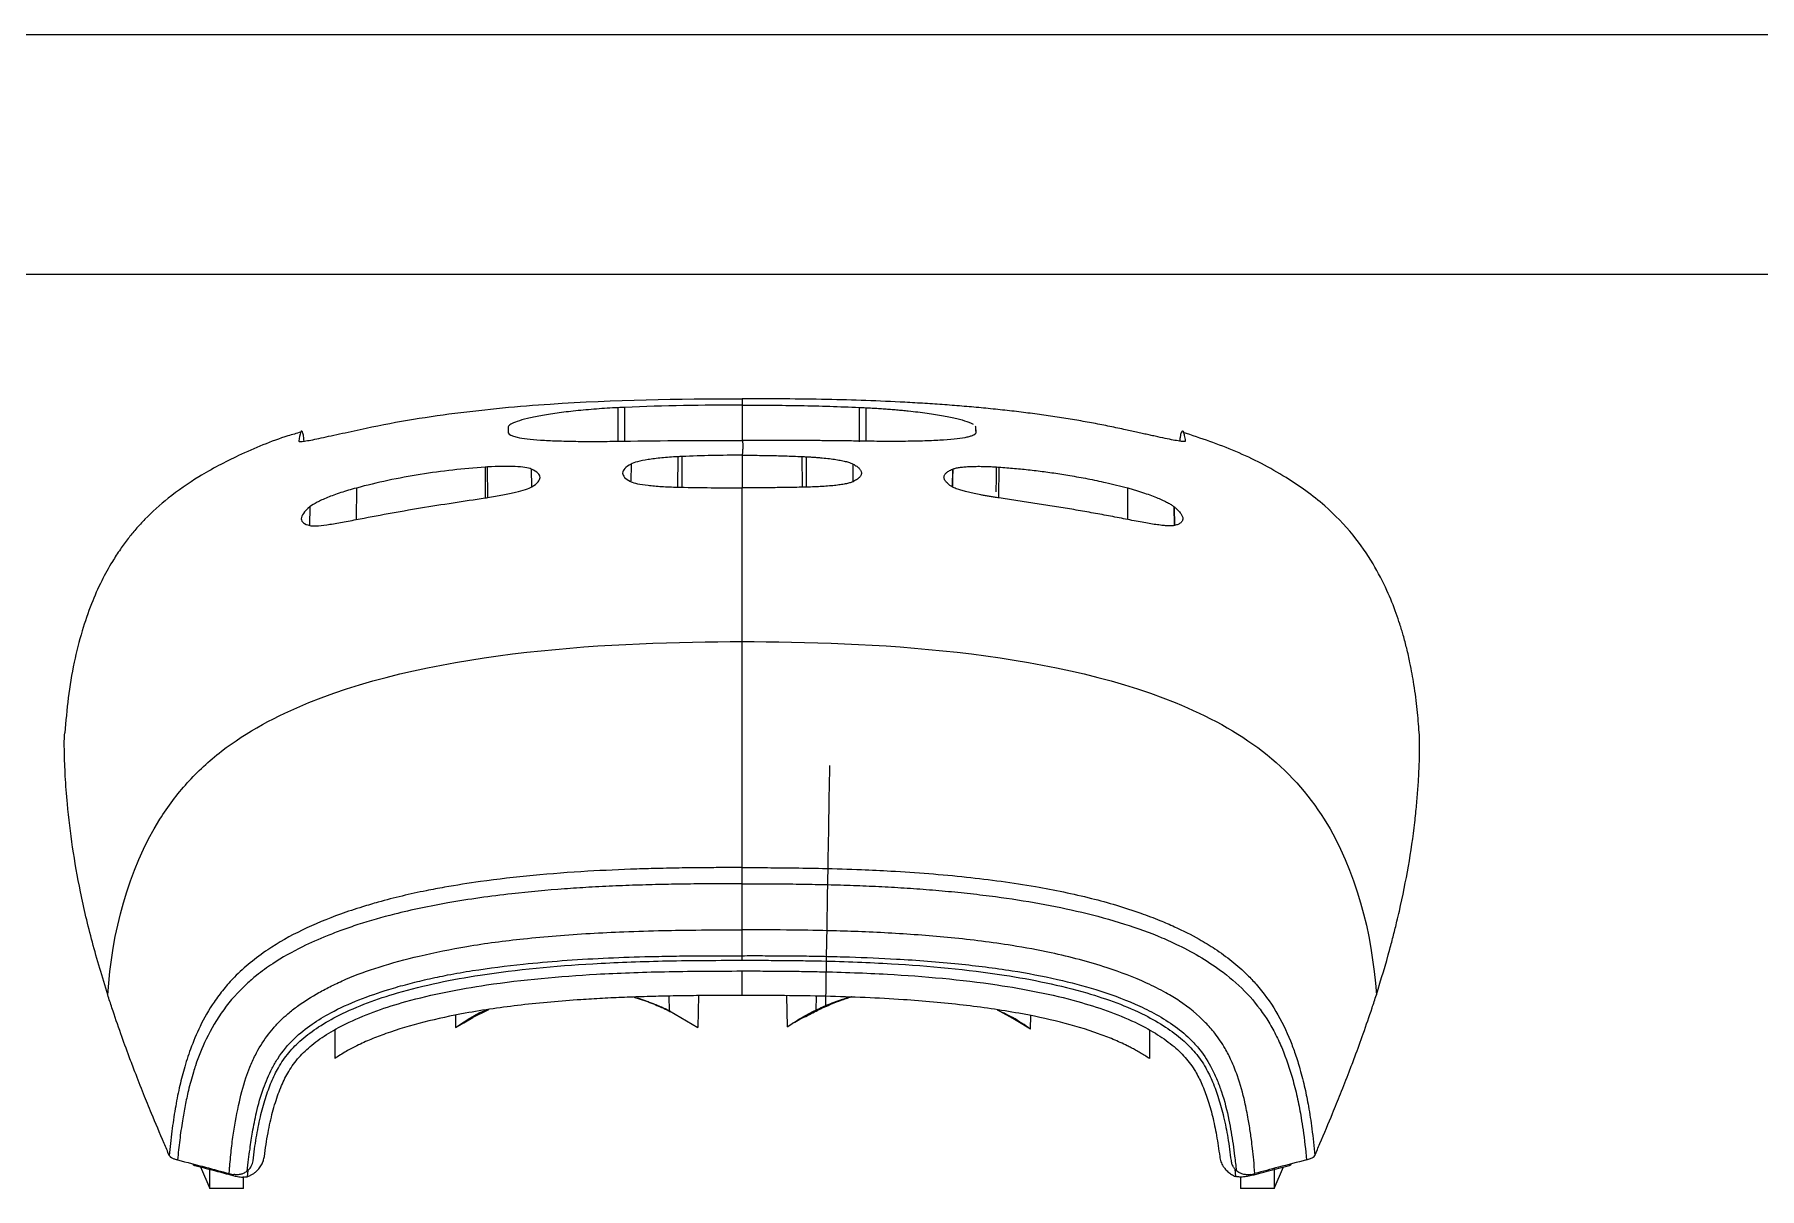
# Model space of a CAD drawing. Header units: inches. Extents: x 1631 to 3663, y 1126 to 1454.
# Drawn here: x 1745.5 to 1801.8, y 1416.7 to 1454.4 of the extents above; entities that cross this region are included whole.
import ezdxf

# ---------------------------------------------------------------- set-up
doc = ezdxf.new("R2010")
doc.units = ezdxf.units.IN
doc.header["$LTSCALE"] = 15

msp = doc.modelspace()

# ---------------------------------------------------------------- linework, layer by layer
for p, q in [((1631.163, 1454.396), (2096.095, 1454.396)), ((1643.193, 1446.569), (2088.268, 1446.569))]:
    msp.add_line(p, q)
at = {"color": 8, "linetype": 'Continuous', "lineweight": 15}
for p, q in [((1764.545, 1441.106), (1764.548, 1442.2)), ((1764.764, 1441.108), (1764.767, 1442.21)), ((1768.594, 1442.286), (1768.594, 1441.128)), ((1772.422, 1442.21), (1772.423, 1441.082)), ((1772.64, 1442.2), (1772.643, 1441.105)), ((1760.955, 1441.575), (1760.952, 1441.43)), ((1760.195, 1440.259), (1760.2, 1439.253)), ((1760.287, 1439.266), (1760.281, 1440.265)), ((1761.708, 1440.196), (1761.718, 1439.621)), ((1761.729, 1439.616), (1761.719, 1440.192)), ((1764.968, 1440.36), (1764.958, 1439.787)), ((1766.492, 1440.597), (1766.487, 1439.604)), ((1766.636, 1439.601), (1766.64, 1440.604)), ((1768.601, 1440.647), (1768.597, 1439.579)), ((1770.552, 1440.604), (1770.556, 1439.624)), ((1772.23, 1439.801), (1772.22, 1440.36)), ((1775.468, 1440.192), (1775.459, 1439.616)), ((1776.988, 1439.253), (1776.992, 1440.259)), ((1775.473, 1439.781), (1775.47, 1439.621)), ((1755.991, 1439.575), (1755.986, 1438.546)), ((1781.201, 1438.546), (1781.196, 1439.576)), ((1754.466, 1438.957), (1754.456, 1438.354)), ((1754.474, 1438.352), (1754.484, 1438.971)), ((1782.703, 1438.971), (1782.714, 1438.352)), ((1782.731, 1438.354), (1782.721, 1438.957)), ((1765.436, 1422.815), (1765.194, 1422.901))]:
    msp.add_line(p, q, dxfattribs=at)
at = {"color": 7, "linetype": 'Continuous', "lineweight": 15}
for p, q in [((1760.954, 1441.481), (1760.954, 1441.379)), ((1760.954, 1441.379), (1760.955, 1441.376)), ((1776.216, 1441.592), (1776.233, 1441.575)), ((1776.235, 1441.431), (1776.233, 1441.575)), ((1776.233, 1441.481), (1776.234, 1441.38)), ((1761.708, 1440.196), (1761.719, 1440.192)), ((1775.468, 1440.192), (1775.48, 1440.196)), ((1764.968, 1439.782), (1764.95, 1439.791)), ((1772.237, 1439.791), (1772.22, 1439.782)), ((1761.728, 1439.615), (1761.72, 1439.61)), ((1775.468, 1439.61), (1775.46, 1439.615)), ((1768.594, 1425.137), (1768.594, 1426.645)), ((1765.062, 1422.932), (1765.439, 1422.814)), ((1766.226, 1422.492), (1766.218, 1422.969)), ((1767.17, 1422.986), (1767.152, 1421.941)), ((1770.08, 1421.972), (1770.062, 1422.984)), ((1771.015, 1422.967), (1771.008, 1422.515)), ((1759.229, 1422.346), (1759.236, 1421.941)), ((1759.236, 1421.941), (1759.769, 1422.257)), ((1759.507, 1422.101), (1759.795, 1422.269)), ((1759.769, 1422.257), (1760.32, 1422.533)), ((1766.215, 1422.494), (1765.785, 1422.691)), ((1766.226, 1422.492), (1767.152, 1421.941)), ((1771.047, 1422.532), (1771.008, 1422.515)), ((1771.32, 1422.657), (1771.054, 1422.52)), ((1771.32, 1422.657), (1771.142, 1422.575)), ((1771.221, 1422.606), (1771.33, 1422.661)), ((1771.32, 1422.657), (1771.33, 1422.661)), ((1776.935, 1422.52), (1777.442, 1422.268)), ((1776.954, 1422.508), (1777.018, 1422.476)), ((1777.015, 1422.477), (1777.432, 1422.246)), ((1778.024, 1421.889), (1777.133, 1422.426)), ((1778.024, 1421.889), (1778.032, 1422.333)), ((1759.339, 1422.002), (1759.236, 1421.94)), ((1750.901, 1417.388), (1751.201, 1416.683)), ((1751.201, 1416.683), (1751.201, 1417.341)), ((1752.442, 1417.273), (1752.427, 1417.069)), ((1784.726, 1417.075), (1784.708, 1417.317)), ((1785.987, 1416.683), (1786.284, 1417.387)), ((1785.987, 1417.341), (1785.987, 1416.683)), ((1752.306, 1416.683), (1751.201, 1416.683)), ((1752.306, 1416.683), (1752.306, 1417.076)), ((1784.881, 1417.063), (1784.881, 1416.683)), ((1785.987, 1416.683), (1784.881, 1416.683))]:
    msp.add_line(p, q, dxfattribs=at)
at = {"color": 8, "linetype": 'Continuous', "lineweight": 15, "flags": 128}
msp.add_lwpolyline([(1770.7, 1439.604), (1770.7, 1439.691), (1770.696, 1440.597)], dxfattribs=at)
at = {"color": 7, "linetype": 'Continuous', "lineweight": 15}
msp.add_arc((2175.948, 1433.103), 400.531, 178.98523, 179.0446, dxfattribs=at)
for points, knots in [([(1756.115, 1441.491), (1757.143, 1441.718), (1758.176, 1441.888), (1760.248, 1442.154), (1761.287, 1442.25), (1764.41, 1442.459), (1766.501, 1442.494), (1768.594, 1442.494)], [0, 0, 0, 0, 0.25, 0.25, 0.5, 0.5, 1, 1, 1, 1]), ([(1781.073, 1441.491), (1780.899, 1441.528), (1780.547, 1441.604), (1780.009, 1441.707), (1779.456, 1441.804), (1778.888, 1441.895), (1778.306, 1441.979), (1777.71, 1442.056), (1777.102, 1442.126), (1776.482, 1442.189), (1775.853, 1442.246), (1775.214, 1442.296), (1774.569, 1442.34), (1773.287, 1442.413), (1771.294, 1442.483), (1769.519, 1442.49), (1768.594, 1442.494)], [0, 0, 0, 0, 0.0424816, 0.0861321, 0.1309191, 0.1768018, 0.2237307, 0.2716472, 0.3204834, 0.3701614, 0.4205927, 0.4716779, 0.5233057, 0.5753527, 0.7787876, 1, 1, 1, 1]), ([(1764.548, 1442.2), (1764.303, 1442.188), (1764.065, 1442.174), (1763.603, 1442.139), (1763.377, 1442.119), (1762.944, 1442.074), (1762.74, 1442.049), (1762.358, 1441.996), (1762.179, 1441.968), (1761.853, 1441.908), (1761.708, 1441.878), (1761.452, 1441.816), (1761.341, 1441.784), (1761.16, 1441.721), (1761.09, 1441.691), (1760.991, 1441.631), (1760.962, 1441.602), (1760.955, 1441.575)], [0, 0, 0, 0, 0.125, 0.125, 0.25, 0.25, 0.375, 0.375, 0.5, 0.5, 0.625, 0.625, 0.75, 0.75, 0.875, 0.875, 1, 1, 1, 1]), ([(1768.594, 1442.286), (1768.752, 1442.286), (1769.07, 1442.285), (1769.547, 1442.282), (1770.024, 1442.277), (1770.662, 1442.267), (1771.462, 1442.249), (1772.101, 1442.223), (1772.422, 1442.21)], [0, 0, 0, 0, 0.123644, 0.248002, 0.372614, 0.497061, 0.74732, 1, 1, 1, 1]), ([(1772.64, 1442.2), (1772.709, 1442.196), (1772.846, 1442.19), (1773.05, 1442.178), (1773.251, 1442.164), (1773.45, 1442.149), (1773.645, 1442.133), (1773.837, 1442.116), (1774.182, 1442.081), (1774.655, 1442.024), (1775.191, 1441.938), (1775.63, 1441.846), (1775.903, 1441.768), (1776.065, 1441.706), (1776.121, 1441.676), (1776.148, 1441.661)], [0, 0, 0, 0, 0.040719, 0.081305, 0.121843, 0.162423, 0.203136, 0.244074, 0.285328, 0.428998, 0.572637, 0.715127, 0.8573, 0.928915, 1, 1, 1, 1]), ([(1754.177, 1441.401), (1754.036, 1441.361), (1753.338, 1441.163), (1752.214, 1440.691), (1750.901, 1440.009), (1749.878, 1439.301), (1749.209, 1438.699), (1748.792, 1438.243), (1748.518, 1437.908), (1748.259, 1437.553), (1747.962, 1437.092), (1747.636, 1436.496), (1747.304, 1435.741), (1747.001, 1434.855), (1746.747, 1433.829), (1746.558, 1432.717), (1746.498, 1431.957), (1746.468, 1431.579)], [0, 0, 0, 0, 0.027222, 0.13497, 0.226303, 0.303026, 0.367003, 0.394743, 0.420067, 0.448269, 0.482273, 0.537637, 0.605405, 0.686422, 0.781468, 0.891272, 1, 1, 1, 1]), ([(1754.11, 1441.109), (1754.108, 1441.1), (1754.12, 1441.095), (1754.17, 1441.092), (1754.209, 1441.095), (1754.31, 1441.108), (1754.372, 1441.119), (1754.52, 1441.146), (1754.605, 1441.163), (1754.884, 1441.221), (1755.108, 1441.269), (1755.47, 1441.349), (1755.597, 1441.377), (1755.853, 1441.433), (1755.983, 1441.462), (1756.115, 1441.491)], [0, 0, 0, 0, 0.125, 0.125, 0.25, 0.25, 0.375, 0.375, 0.5, 0.5, 0.75, 0.75, 0.875, 0.875, 1, 1, 1, 1]), ([(1754.283, 1441.108), (1754.281, 1441.138), (1754.259, 1441.367), (1754.219, 1441.449), (1754.164, 1441.432), (1754.128, 1441.217), (1754.11, 1441.109)], [0, 0, 0, 0, 0.048259, 0.362792, 0.681374, 1, 1, 1, 1]), ([(1760.955, 1441.376), (1760.968, 1441.32), (1761.066, 1441.273), (1761.338, 1441.214), (1761.447, 1441.197), (1761.703, 1441.167), (1761.85, 1441.154), (1762.177, 1441.132), (1762.354, 1441.123), (1762.737, 1441.11), (1762.944, 1441.105), (1763.376, 1441.099), (1763.6, 1441.098), (1764.063, 1441.099), (1764.304, 1441.101), (1764.548, 1441.105)], [0, 0, 0, 0, 0.25, 0.25, 0.375, 0.375, 0.5, 0.5, 0.625, 0.625, 0.75, 0.75, 0.875, 0.875, 1, 1, 1, 1]), ([(1776.233, 1441.375), (1776.23, 1441.368), (1776.225, 1441.355), (1776.208, 1441.335), (1776.183, 1441.317), (1776.139, 1441.293), (1776.067, 1441.264), (1775.91, 1441.224), (1775.637, 1441.18), (1775.198, 1441.141), (1774.658, 1441.114), (1774.137, 1441.102), (1773.693, 1441.098), (1773.351, 1441.098), (1773, 1441.1), (1772.76, 1441.104), (1772.64, 1441.105)], [0, 0, 0, 0, 0.0310849, 0.0621854, 0.09336, 0.1246667, 0.1864957, 0.2478391, 0.3716116, 0.4975076, 0.6239321, 0.7506991, 0.8134569, 0.8756482, 0.9376931, 1, 1, 1, 1]), ([(1776.233, 1441.375), (1776.233, 1441.376), (1776.233, 1441.378), (1776.234, 1441.379), (1776.234, 1441.38)], [0, 0, 0, 0, 0.4934747, 1, 1, 1, 1]), ([(1783.078, 1441.109), (1783.078, 1441.106), (1783.077, 1441.101), (1783.065, 1441.096), (1783.044, 1441.093), (1783.014, 1441.093), (1782.975, 1441.096), (1782.897, 1441.106), (1782.753, 1441.129), (1782.496, 1441.18), (1782.237, 1441.236), (1782.013, 1441.284), (1781.843, 1441.321), (1781.665, 1441.36), (1781.475, 1441.402), (1781.277, 1441.446), (1781.14, 1441.476), (1781.073, 1441.491)], [0, 0, 0, 0, 0.041745, 0.083209, 0.124597, 0.166115, 0.20797, 0.250365, 0.376617, 0.49923, 0.627302, 0.689221, 0.748624, 0.807452, 0.869232, 0.935464, 1, 1, 1, 1]), ([(1782.903, 1441.107), (1782.909, 1441.154), (1782.925, 1441.295), (1782.952, 1441.404), (1782.984, 1441.455), (1783.015, 1441.415), (1783.046, 1441.307), (1783.067, 1441.176), (1783.078, 1441.109)], [0, 0, 0, 0, 0.092715, 0.278468, 0.457705, 0.630583, 0.811315, 1, 1, 1, 1]), ([(1790.721, 1431.588), (1790.703, 1431.834), (1790.666, 1432.338), (1790.566, 1433.094), (1790.446, 1433.764), (1790.324, 1434.305), (1790.213, 1434.727), (1790.099, 1435.104), (1789.928, 1435.609), (1789.661, 1436.272), (1789.209, 1437.146), (1788.551, 1438.098), (1787.608, 1439.073), (1786.314, 1439.998), (1784.754, 1440.808), (1783.588, 1441.199), (1783.008, 1441.393)], [0, 0, 0, 0, 0.08563, 0.175527, 0.249644, 0.295398, 0.333178, 0.363532, 0.38845, 0.44327, 0.507519, 0.581716, 0.66732, 0.767162, 0.884331, 1, 1, 1, 1]), ([(1768.6, 1441.128), (1768.604, 1441.107), (1768.613, 1441.067), (1768.624, 1440.987), (1768.62, 1440.888), (1768.609, 1440.787), (1768.605, 1440.707), (1768.602, 1440.666), (1768.601, 1440.647)], [0, 0, 0, 0, 0.132856, 0.255463, 0.507322, 0.755548, 0.878245, 1, 1, 1, 1]), ([(1772.478, 1441.108), (1772.316, 1441.11), (1771.992, 1441.115), (1771.507, 1441.12), (1771.024, 1441.124), (1770.378, 1441.127), (1769.57, 1441.128), (1768.923, 1441.128), (1768.6, 1441.128)], [0, 0, 0, 0, 0.126043, 0.251575, 0.376379, 0.500224, 0.751078, 1, 1, 1, 1]), ([(1760.195, 1440.259), (1759.848, 1440.234), (1759.494, 1440.202), (1758.789, 1440.122), (1758.435, 1440.074), (1757.374, 1439.904), (1756.666, 1439.756), (1755.991, 1439.575)], [0, 0, 0, 0, 0.25, 0.25, 0.5, 0.5, 1, 1, 1, 1]), ([(1761.708, 1440.196), (1761.659, 1440.216), (1761.59, 1440.232), (1761.413, 1440.259), (1761.304, 1440.27), (1760.936, 1440.289), (1760.622, 1440.286), (1760.281, 1440.265)], [0, 0, 0, 0, 0.25, 0.25, 0.5, 0.5, 1, 1, 1, 1]), ([(1766.492, 1440.597), (1766.307, 1440.588), (1766.134, 1440.576), (1765.807, 1440.544), (1765.656, 1440.526), (1765.391, 1440.484), (1765.275, 1440.46), (1765.088, 1440.412), (1765.016, 1440.386), (1764.968, 1440.36)], [0, 0, 0, 0, 0.25, 0.25, 0.5, 0.5, 0.75, 0.75, 1, 1, 1, 1]), ([(1768.601, 1440.647), (1768.694, 1440.646), (1768.881, 1440.646), (1769.161, 1440.643), (1769.441, 1440.639), (1769.72, 1440.633), (1769.999, 1440.626), (1770.276, 1440.616), (1770.46, 1440.608), (1770.552, 1440.604)], [0, 0, 0, 0, 0.141941, 0.284257, 0.426892, 0.569805, 0.712968, 0.856366, 1, 1, 1, 1]), ([(1770.696, 1440.597), (1770.741, 1440.595), (1770.832, 1440.59), (1770.963, 1440.581), (1771.091, 1440.572), (1771.257, 1440.557), (1771.453, 1440.535), (1771.665, 1440.506), (1771.852, 1440.473), (1772.009, 1440.437), (1772.136, 1440.399), (1772.192, 1440.373), (1772.22, 1440.36)], [0, 0, 0, 0, 0.062302, 0.124316, 0.18628, 0.248439, 0.372854, 0.497908, 0.622416, 0.747586, 0.87384, 1, 1, 1, 1]), ([(1772.22, 1440.36), (1772.242, 1440.347), (1772.286, 1440.323), (1772.342, 1440.286), (1772.389, 1440.249), (1772.428, 1440.212), (1772.458, 1440.175), (1772.48, 1440.138), (1772.493, 1440.101), (1772.495, 1440.076), (1772.496, 1440.064)], [0, 0, 0, 0, 0.125125, 0.249971, 0.374658, 0.499307, 0.624041, 0.748985, 0.874264, 1, 1, 1, 1]), ([(1775.193, 1439.923), (1775.194, 1439.936), (1775.195, 1439.96), (1775.209, 1439.996), (1775.23, 1440.03), (1775.26, 1440.064), (1775.299, 1440.098), (1775.347, 1440.13), (1775.402, 1440.161), (1775.446, 1440.182), (1775.468, 1440.192)], [0, 0, 0, 0, 0.125352, 0.250332, 0.375076, 0.499719, 0.624397, 0.749246, 0.874402, 1, 1, 1, 1]), ([(1775.48, 1440.196), (1775.493, 1440.201), (1775.52, 1440.211), (1775.571, 1440.224), (1775.63, 1440.237), (1775.715, 1440.251), (1775.835, 1440.265), (1776.003, 1440.277), (1776.192, 1440.284), (1776.382, 1440.285), (1776.564, 1440.281), (1776.732, 1440.275), (1776.848, 1440.268), (1776.906, 1440.265)], [0, 0, 0, 0, 0.064561, 0.129214, 0.194228, 0.259867, 0.378466, 0.498403, 0.619442, 0.738781, 0.826798, 0.913656, 1, 1, 1, 1]), ([(1776.992, 1440.259), (1777.076, 1440.253), (1777.244, 1440.24), (1777.499, 1440.218), (1777.754, 1440.194), (1778.01, 1440.166), (1778.268, 1440.136), (1778.526, 1440.103), (1778.786, 1440.067), (1779.046, 1440.027), (1779.414, 1439.967), (1779.893, 1439.88), (1780.403, 1439.772), (1780.838, 1439.669), (1781.076, 1439.607), (1781.196, 1439.576)], [0, 0, 0, 0, 0.060556, 0.121028, 0.181464, 0.241912, 0.302421, 0.363038, 0.423808, 0.484779, 0.545995, 0.68364, 0.823865, 0.911231, 1, 1, 1, 1]), ([(1764.968, 1439.782), (1765.016, 1439.758), (1765.088, 1439.736), (1765.275, 1439.697), (1765.392, 1439.679), (1765.656, 1439.648), (1765.809, 1439.635), (1766.134, 1439.615), (1766.307, 1439.608), (1766.492, 1439.604)], [0, 0, 0, 0, 0.25, 0.25, 0.5, 0.5, 0.75, 0.75, 1, 1, 1, 1]), ([(1772.22, 1439.782), (1772.207, 1439.776), (1772.181, 1439.764), (1772.131, 1439.748), (1772.073, 1439.732), (1771.984, 1439.711), (1771.853, 1439.687), (1771.666, 1439.662), (1771.453, 1439.641), (1771.217, 1439.625), (1770.965, 1439.612), (1770.785, 1439.607), (1770.696, 1439.604)], [0, 0, 0, 0, 0.063061, 0.125707, 0.188201, 0.250803, 0.37662, 0.501873, 0.62707, 0.751849, 0.876101, 1, 1, 1, 1]), ([(1772.496, 1440.064), (1772.495, 1440.05), (1772.493, 1440.023), (1772.476, 1439.983), (1772.45, 1439.944), (1772.413, 1439.905), (1772.365, 1439.866), (1772.308, 1439.828), (1772.261, 1439.803), (1772.237, 1439.791)], [0, 0, 0, 0, 0.143775, 0.286956, 0.429714, 0.572224, 0.71466, 0.857196, 1, 1, 1, 1]), ([(1775.46, 1439.615), (1775.435, 1439.631), (1775.387, 1439.662), (1775.328, 1439.707), (1775.278, 1439.752), (1775.24, 1439.796), (1775.213, 1439.839), (1775.196, 1439.882), (1775.194, 1439.909), (1775.193, 1439.923)], [0, 0, 0, 0, 0.143325, 0.286165, 0.428718, 0.571182, 0.713754, 0.856629, 1, 1, 1, 1]), ([(1755.991, 1439.575), (1755.812, 1439.527), (1755.644, 1439.477), (1755.327, 1439.372), (1755.179, 1439.318), (1754.919, 1439.211), (1754.804, 1439.158), (1754.612, 1439.059), (1754.538, 1439.013), (1754.484, 1438.971)], [0, 0, 0, 0, 0.25, 0.25, 0.5, 0.5, 0.75, 0.75, 1, 1, 1, 1]), ([(1755.99, 1438.544), (1756.332, 1438.612), (1756.678, 1438.678), (1757.38, 1438.805), (1757.735, 1438.866), (1758.443, 1438.983), (1758.799, 1439.04), (1759.503, 1439.148), (1759.851, 1439.201), (1760.196, 1439.252)], [0, 0, 0, 0, 0.25, 0.25, 0.5, 0.5, 0.75, 0.75, 1, 1, 1, 1]), ([(1760.282, 1439.265), (1760.456, 1439.292), (1760.62, 1439.319), (1760.927, 1439.376), (1761.07, 1439.406), (1761.318, 1439.464), (1761.427, 1439.494), (1761.605, 1439.553), (1761.673, 1439.582), (1761.72, 1439.61)], [0, 0, 0, 0, 0.25, 0.25, 0.5, 0.5, 0.75, 0.75, 1, 1, 1, 1]), ([(1770.603, 1439.602), (1770.508, 1439.6), (1770.319, 1439.596), (1770.033, 1439.591), (1769.746, 1439.587), (1769.459, 1439.584), (1769.17, 1439.581), (1768.882, 1439.579), (1768.69, 1439.579), (1768.594, 1439.579)], [0, 0, 0, 0, 0.143773, 0.287263, 0.430472, 0.573386, 0.715977, 0.858201, 1, 1, 1, 1]), ([(1768.594, 1434.556), (1768.594, 1435.107), (1768.594, 1436.142), (1768.594, 1437.528), (1768.594, 1438.65), (1768.594, 1439.316), (1768.594, 1439.579)], [0.7259805, 0.7259805, 0.7259805, 0.7259805, 0.8006315, 0.8752821, 0.9499327, 1.0000004, 1.0000004, 1.0000004, 1.0000004]), ([(1776.906, 1439.265), (1776.862, 1439.272), (1776.773, 1439.286), (1776.644, 1439.307), (1776.517, 1439.329), (1776.36, 1439.357), (1776.179, 1439.393), (1775.986, 1439.436), (1775.816, 1439.479), (1775.687, 1439.518), (1775.592, 1439.552), (1775.52, 1439.581), (1775.486, 1439.601), (1775.468, 1439.61)], [0, 0, 0, 0, 0.0645, 0.129146, 0.194206, 0.259943, 0.380944, 0.503487, 0.624271, 0.74384, 0.830014, 0.915195, 1, 1, 1, 1]), ([(1781.197, 1438.544), (1781.105, 1438.562), (1780.92, 1438.599), (1780.64, 1438.653), (1780.359, 1438.705), (1780.077, 1438.756), (1779.794, 1438.807), (1779.51, 1438.856), (1779.226, 1438.904), (1778.942, 1438.951), (1778.564, 1439.012), (1778.096, 1439.085), (1777.539, 1439.17), (1777.174, 1439.225), (1776.992, 1439.252)], [0, 0, 0, 0, 0.06779, 0.135282, 0.202532, 0.269591, 0.336513, 0.403351, 0.470159, 0.536988, 0.603892, 0.736265, 0.868159, 1, 1, 1, 1]), ([(1781.196, 1439.576), (1781.245, 1439.562), (1781.341, 1439.536), (1781.481, 1439.495), (1781.615, 1439.453), (1781.785, 1439.398), (1781.979, 1439.328), (1782.183, 1439.248), (1782.357, 1439.171), (1782.502, 1439.098), (1782.621, 1439.031), (1782.676, 1438.991), (1782.703, 1438.971)], [0, 0, 0, 0, 0.068698, 0.136739, 0.204451, 0.272165, 0.402835, 0.527451, 0.648769, 0.766847, 0.883359, 1, 1, 1, 1]), ([(1754.466, 1438.349), (1754.515, 1438.338), (1754.587, 1438.334), (1754.778, 1438.344), (1754.894, 1438.356), (1755.159, 1438.392), (1755.312, 1438.417), (1755.635, 1438.474), (1755.809, 1438.508), (1755.99, 1438.544)], [0, 0, 0, 0, 0.25, 0.25, 0.5, 0.5, 0.75, 0.75, 1, 1, 1, 1]), ([(1782.721, 1438.349), (1782.708, 1438.347), (1782.681, 1438.341), (1782.631, 1438.337), (1782.573, 1438.336), (1782.487, 1438.338), (1782.357, 1438.349), (1782.171, 1438.372), (1781.961, 1438.403), (1781.727, 1438.443), (1781.472, 1438.489), (1781.289, 1438.526), (1781.197, 1438.544)], [0, 0, 0, 0, 0.065057, 0.128385, 0.190282, 0.25107, 0.371042, 0.495727, 0.619831, 0.742617, 0.871153, 1, 1, 1, 1]), ([(1782.721, 1438.957), (1782.744, 1438.938), (1782.788, 1438.9), (1782.844, 1438.845), (1782.891, 1438.793), (1782.93, 1438.743), (1782.96, 1438.695), (1782.981, 1438.65), (1782.995, 1438.608), (1782.996, 1438.581), (1782.997, 1438.568)], [0, 0, 0, 0, 0.126894, 0.252981, 0.378394, 0.503266, 0.62773, 0.751919, 0.875965, 1, 1, 1, 1]), ([(1782.997, 1438.568), (1782.996, 1438.556), (1782.994, 1438.531), (1782.981, 1438.497), (1782.96, 1438.465), (1782.93, 1438.437), (1782.891, 1438.411), (1782.843, 1438.387), (1782.788, 1438.367), (1782.743, 1438.355), (1782.721, 1438.349)], [0, 0, 0, 0, 0.125024, 0.249765, 0.374359, 0.498944, 0.623659, 0.748645, 0.874045, 1, 1, 1, 1]), ([(1747.866, 1423.014), (1748.014, 1425.063), (1748.518, 1427.075), (1749.834, 1429.169), (1750.131, 1429.566), (1750.801, 1430.31), (1751.174, 1430.655), (1752.405, 1431.607), (1753.373, 1432.13), (1758.689, 1434.29), (1764.473, 1434.556), (1768.594, 1434.556)], [0, 0, 0, 0, 0.25, 0.25, 0.3125, 0.3125, 0.375, 0.375, 0.5, 0.5, 1, 1, 1, 1]), ([(1768.594, 1434.556), (1772.715, 1434.556), (1778.5, 1434.291), (1783.815, 1432.13), (1784.783, 1431.607), (1786.424, 1430.338), (1787.091, 1429.588), (1788.669, 1427.075), (1789.174, 1425.063), (1789.321, 1423.014)], [0, 0, 0, 0, 0.5, 0.5, 0.625, 0.625, 0.75, 0.75, 1, 1, 1, 1]), ([(1747.866, 1423.014), (1747.691, 1423.591), (1747.341, 1424.747), (1746.856, 1426.834), (1746.587, 1428.643), (1746.474, 1430.177), (1746.449, 1430.96), (1746.444, 1431.445), (1746.464, 1431.575), (1746.464, 1431.579)], [0, 0, 0, 0, 0.176459, 0.35295, 0.67464, 0.782004, 0.88937, 0.996701, 1, 1, 1, 1]), ([(1789.321, 1423.014), (1789.475, 1423.516), (1789.654, 1424.097), (1789.824, 1424.736), (1789.884, 1424.965), (1789.941, 1425.192), (1790.005, 1425.454), (1790.165, 1426.137), (1790.383, 1427.221), (1790.536, 1428.27), (1790.609, 1428.932), (1790.636, 1429.213), (1790.66, 1429.487), (1790.681, 1429.756), (1790.698, 1430.017), (1790.712, 1430.269), (1790.723, 1430.51), (1790.73, 1430.725), (1790.734, 1430.911), (1790.736, 1431.07), (1790.736, 1431.214), (1790.734, 1431.346), (1790.731, 1431.465), (1790.727, 1431.546), (1790.724, 1431.583), (1790.724, 1431.588)], [0, 0, 0, 0, 0.152733, 0.176783, 0.200831, 0.224873, 0.249024, 0.284575, 0.444181, 0.604326, 0.637599, 0.669135, 0.700751, 0.732435, 0.76417, 0.795376, 0.826604, 0.857843, 0.883136, 0.90668, 0.929784, 0.952447, 0.974668, 0.996449, 1, 1, 1, 1]), ([(1768.594, 1427.171), (1768.388, 1427.171), (1767.977, 1427.17), (1767.36, 1427.167), (1766.673, 1427.159), (1765.937, 1427.146), (1764.873, 1427.115), (1763.486, 1427.054), (1761.779, 1426.925), (1760.217, 1426.746), (1759.059, 1426.564), (1757.943, 1426.354), (1757.045, 1426.142), (1756.118, 1425.87), (1755.274, 1425.59), (1754.217, 1425.155), (1753.24, 1424.604), (1752.515, 1424.071), (1752.038, 1423.636), (1751.65, 1423.201), (1751.256, 1422.672), (1750.883, 1422.018), (1750.574, 1421.274), (1750.358, 1420.6), (1750.195, 1419.95), (1750.063, 1419.273), (1749.955, 1418.532), (1749.905, 1418.025), (1749.879, 1417.761)], [0, 0, 0, 0, 0.02433, 0.048672, 0.073031, 0.105662, 0.135863, 0.1992, 0.270407, 0.339521, 0.387107, 0.411529, 0.476879, 0.498996, 0.5302, 0.58688, 0.642085, 0.67287, 0.703675, 0.726999, 0.750627, 0.792616, 0.829653, 0.861915, 0.891686, 0.924645, 0.960765, 1, 1, 1, 1]), ([(1768.594, 1426.645), (1768.594, 1426.77), (1768.594, 1426.887), (1768.594, 1427.071), (1768.594, 1427.136), (1768.594, 1427.171)], [0, 0, 0, 0, 0.5, 0.5, 1, 1, 1, 1]), ([(1768.594, 1427.171), (1768.835, 1427.17), (1769.367, 1427.17), (1770.244, 1427.163), (1771.306, 1427.146), (1772.395, 1427.112), (1773.969, 1427.037), (1775.873, 1426.89), (1778.065, 1426.594), (1779.968, 1426.202), (1781.315, 1425.805), (1782.206, 1425.466), (1782.849, 1425.188), (1783.453, 1424.885), (1784.076, 1424.506), (1784.61, 1424.119), (1785.054, 1423.727), (1785.557, 1423.192), (1786.067, 1422.487), (1786.446, 1421.699), (1786.682, 1421.062), (1786.843, 1420.546), (1786.987, 1419.973), (1787.116, 1419.322), (1787.228, 1418.587), (1787.28, 1418.052), (1787.308, 1417.761)], [0, 0, 0, 0, 0.028503, 0.063069, 0.103732, 0.154357, 0.192152, 0.290784, 0.381632, 0.457175, 0.526156, 0.553852, 0.575619, 0.613922, 0.639819, 0.669283, 0.699323, 0.717538, 0.767043, 0.816478, 0.83725, 0.861527, 0.892314, 0.921019, 0.95692, 1, 1, 1, 1]), ([(1768.594, 1426.645), (1768.335, 1426.644), (1767.809, 1426.643), (1767.008, 1426.636), (1766.181, 1426.624), (1765.334, 1426.603), (1764.466, 1426.572), (1763.617, 1426.53), (1762.481, 1426.455), (1760.937, 1426.314), (1759.075, 1426.056), (1757.398, 1425.707), (1756.251, 1425.382), (1755.525, 1425.131), (1754.914, 1424.899), (1754.144, 1424.558), (1753.372, 1424.123), (1752.781, 1423.695), (1752.22, 1423.211), (1751.618, 1422.539), (1751.086, 1421.621), (1750.803, 1420.924), (1750.625, 1420.357), (1750.508, 1419.923), (1750.394, 1419.393), (1750.298, 1418.853), (1750.214, 1418.258), (1750.169, 1417.835), (1750.147, 1417.62)], [0, 0, 0, 0, 0.031145, 0.063409, 0.096678, 0.130825, 0.165717, 0.201564, 0.233656, 0.303634, 0.389708, 0.463349, 0.515051, 0.538627, 0.560483, 0.59818, 0.647054, 0.676291, 0.695704, 0.747553, 0.800517, 0.84546, 0.85605, 0.886317, 0.910662, 0.935518, 0.96726, 1, 1, 1, 1]), ([(1768.594, 1426.645), (1768.871, 1426.644), (1769.426, 1426.643), (1770.257, 1426.636), (1771.089, 1426.623), (1771.921, 1426.601), (1772.751, 1426.57), (1773.581, 1426.528), (1774.409, 1426.474), (1775.235, 1426.406), (1776.058, 1426.324), (1777.09, 1426.199), (1778.308, 1426.012), (1779.719, 1425.721), (1781.059, 1425.354), (1782.11, 1424.978), (1783.21, 1424.478), (1784.191, 1423.894), (1785.131, 1423.06), (1785.609, 1422.443), (1785.876, 1422.004), (1786.046, 1421.693), (1786.322, 1421.105), (1786.566, 1420.375), (1786.753, 1419.604), (1786.854, 1419.067), (1786.958, 1418.403), (1787.006, 1417.948), (1787.04, 1417.62)], [0, 0, 0, 0, 0.0334208, 0.0668647, 0.1003161, 0.1337754, 0.1672501, 0.2007428, 0.2342493, 0.2677688, 0.3013032, 0.3348566, 0.3945243, 0.452274, 0.5126101, 0.5678942, 0.5937466, 0.668146, 0.7166512, 0.764619, 0.7769408, 0.789432, 0.8150534, 0.8697453, 0.9002954, 0.9308185, 0.9502521, 1, 1, 1, 1]), ([(1751.837, 1417.172), (1751.839, 1417.198), (1751.843, 1417.25), (1751.85, 1417.355), (1751.865, 1417.532), (1751.896, 1417.876), (1751.972, 1418.514), (1752.12, 1419.35), (1752.315, 1420.121), (1752.513, 1420.668), (1752.722, 1421.128), (1752.982, 1421.555), (1753.277, 1421.926), (1753.507, 1422.174), (1753.771, 1422.416), (1754.175, 1422.731), (1754.655, 1423.031), (1755.189, 1423.313), (1755.834, 1423.615), (1756.783, 1423.953), (1758.106, 1424.309), (1759.682, 1424.629), (1761.184, 1424.825), (1762.532, 1424.948), (1763.625, 1425.025), (1764.793, 1425.082), (1765.946, 1425.115), (1767.233, 1425.135), (1768.09, 1425.136), (1768.594, 1425.137)], [0, 0, 0, 0, 0.0043449, 0.0086183, 0.0171029, 0.0336652, 0.0651204, 0.1216008, 0.1704653, 0.189913, 0.2124066, 0.2492293, 0.2664862, 0.2839777, 0.2996888, 0.3196122, 0.3593763, 0.3817565, 0.4060302, 0.4603412, 0.522944, 0.5953731, 0.6800598, 0.7282474, 0.7779485, 0.8275564, 0.8852389, 0.9325752, 1, 1, 1, 1]), ([(1768.594, 1424.292), (1768.594, 1424.421), (1768.594, 1424.569), (1768.594, 1424.864), (1768.594, 1425.01), (1768.594, 1425.137)], [0, 0, 0, 0, 0.5, 0.5, 1, 1, 1, 1]), ([(1785.351, 1417.172), (1785.339, 1417.32), (1785.318, 1417.591), (1785.279, 1417.963), (1785.242, 1418.259), (1785.198, 1418.579), (1785.133, 1418.989), (1785.008, 1419.613), (1784.83, 1420.256), (1784.603, 1420.839), (1784.364, 1421.309), (1784.083, 1421.724), (1783.608, 1422.264), (1783.064, 1422.709), (1782.396, 1423.114), (1781.625, 1423.502), (1780.385, 1423.971), (1778.901, 1424.358), (1777.192, 1424.674), (1775.776, 1424.85), (1774.137, 1424.992), (1772.849, 1425.065), (1771.444, 1425.11), (1770.139, 1425.134), (1769.149, 1425.136), (1768.594, 1425.137)], [0, 0, 0, 0, 0.024487, 0.044837, 0.061022, 0.07302, 0.097135, 0.127744, 0.17447, 0.202289, 0.225134, 0.25594, 0.27886, 0.333327, 0.358191, 0.391937, 0.456835, 0.544074, 0.603251, 0.694077, 0.737169, 0.82514, 0.867387, 0.925707, 1, 1, 1, 1]), ([(1752.428, 1417.255), (1752.442, 1417.382), (1752.469, 1417.62), (1752.513, 1417.956), (1752.556, 1418.251), (1752.619, 1418.651), (1752.73, 1419.219), (1752.927, 1419.924), (1753.175, 1420.51), (1753.495, 1421.068), (1753.914, 1421.572), (1754.522, 1422.057), (1755.228, 1422.482), (1756.069, 1422.864), (1756.921, 1423.157), (1757.67, 1423.368), (1758.312, 1423.526), (1759.017, 1423.674), (1760.061, 1423.854), (1761.308, 1424.011), (1762.735, 1424.137), (1764.059, 1424.217), (1765.208, 1424.257), (1766.17, 1424.277), (1766.955, 1424.288), (1767.768, 1424.293), (1768.318, 1424.292), (1768.594, 1424.292)], [0, 0, 0, 0, 0.022312, 0.041971, 0.058988, 0.073954, 0.111818, 0.158174, 0.197929, 0.218066, 0.264712, 0.303515, 0.340522, 0.391685, 0.442996, 0.474616, 0.506359, 0.539744, 0.579645, 0.659789, 0.720621, 0.784884, 0.849163, 0.884397, 0.921708, 0.960834, 1, 1, 1, 1]), ([(1752.615, 1417.593), (1752.631, 1417.721), (1752.661, 1417.969), (1752.718, 1418.335), (1752.782, 1418.684), (1752.853, 1419.015), (1752.932, 1419.329), (1753.018, 1419.624), (1753.112, 1419.902), (1753.213, 1420.161), (1753.321, 1420.401), (1753.448, 1420.641), (1753.598, 1420.882), (1753.839, 1421.2), (1754.212, 1421.576), (1754.767, 1421.986), (1755.774, 1422.555), (1757.521, 1423.191), (1760.309, 1423.757), (1762.846, 1423.992), (1764.844, 1424.087), (1766.015, 1424.122), (1767.272, 1424.14), (1768.139, 1424.141), (1768.594, 1424.142)], [0, 0, 0, 0, 0.0231414, 0.0452402, 0.0663059, 0.0863502, 0.1053871, 0.1234337, 0.1405101, 0.1566409, 0.1718554, 0.1861888, 0.2034808, 0.2204263, 0.2537813, 0.2913506, 0.3324596, 0.4377149, 0.5769261, 0.7602555, 0.8148287, 0.8723861, 0.9330254, 1, 1, 1, 1]), ([(1768.594, 1424.292), (1768.818, 1424.293), (1769.267, 1424.293), (1769.941, 1424.291), (1770.614, 1424.284), (1771.337, 1424.271), (1772.346, 1424.245), (1773.811, 1424.183), (1775.293, 1424.069), (1776.549, 1423.927), (1777.634, 1423.776), (1778.845, 1423.547), (1780.193, 1423.192), (1781.243, 1422.815), (1782.297, 1422.306), (1783.027, 1421.809), (1783.62, 1421.158), (1783.909, 1420.698), (1784.123, 1420.228), (1784.329, 1419.672), (1784.506, 1418.968), (1784.621, 1418.263), (1784.697, 1417.712), (1784.729, 1417.425), (1784.747, 1417.266)], [0, 0, 0, 0, 0.031961, 0.063918, 0.095877, 0.127836, 0.1669, 0.239721, 0.337087, 0.379514, 0.421731, 0.495167, 0.558618, 0.626695, 0.661172, 0.736801, 0.762696, 0.803315, 0.825976, 0.849016, 0.903212, 0.949354, 0.972041, 1, 1, 1, 1]), ([(1768.594, 1424.142), (1768.827, 1424.142), (1769.281, 1424.142), (1769.948, 1424.137), (1770.582, 1424.13), (1771.384, 1424.116), (1772.346, 1424.087), (1774.345, 1423.992), (1776.883, 1423.757), (1779.672, 1423.19), (1781.419, 1422.553), (1782.425, 1421.983), (1782.979, 1421.573), (1783.35, 1421.198), (1783.59, 1420.882), (1783.787, 1420.566), (1783.988, 1420.148), (1784.181, 1419.61), (1784.344, 1418.999), (1784.479, 1418.318), (1784.54, 1417.842), (1784.573, 1417.594)], [0, 0, 0, 0, 0.034269, 0.066971, 0.098109, 0.127681, 0.185286, 0.239875, 0.423312, 0.562585, 0.667858, 0.70895, 0.746506, 0.779708, 0.796578, 0.813796, 0.843357, 0.876572, 0.913659, 0.954767, 1, 1, 1, 1]), ([(1752.985, 1417.733), (1753.002, 1417.864), (1753.037, 1418.118), (1753.101, 1418.491), (1753.172, 1418.843), (1753.252, 1419.174), (1753.34, 1419.485), (1753.437, 1419.774), (1753.541, 1420.041), (1753.654, 1420.285), (1753.783, 1420.522), (1753.934, 1420.75), (1754.172, 1421.046), (1754.545, 1421.396), (1755.096, 1421.778), (1756.09, 1422.308), (1757.799, 1422.899), (1760.518, 1423.43), (1762.989, 1423.651), (1764.936, 1423.74), (1766.079, 1423.773), (1767.305, 1423.79), (1768.15, 1423.791), (1768.594, 1423.792)], [0, 0, 0, 0, 0.024839, 0.048388, 0.070663, 0.091683, 0.11147, 0.130051, 0.147457, 0.163729, 0.178913, 0.195863, 0.212604, 0.246012, 0.284019, 0.325637, 0.431944, 0.572478, 0.757581, 0.812755, 0.870903, 0.93232, 1, 1, 1, 1]), ([(1768.594, 1423.792), (1768.82, 1423.792), (1769.262, 1423.792), (1769.91, 1423.788), (1770.528, 1423.781), (1771.309, 1423.767), (1772.245, 1423.741), (1774.19, 1423.651), (1776.662, 1423.431), (1779.382, 1422.901), (1781.096, 1422.309), (1782.092, 1421.778), (1782.644, 1421.395), (1783.017, 1421.045), (1783.255, 1420.749), (1783.445, 1420.46), (1783.636, 1420.079), (1783.821, 1419.587), (1783.977, 1419.027), (1784.11, 1418.398), (1784.171, 1417.958), (1784.204, 1417.727)], [0, 0, 0, 0, 0.03452, 0.067503, 0.098951, 0.128868, 0.186952, 0.242054, 0.427122, 0.567775, 0.674238, 0.715934, 0.753994, 0.787301, 0.803994, 0.820897, 0.849025, 0.880808, 0.916467, 0.95616, 1, 1, 1, 1]), ([(1749.879, 1417.761), (1749.822, 1417.894), (1749.62, 1418.364), (1749.338, 1419.036), (1749.024, 1419.81), (1748.782, 1420.425), (1748.533, 1421.081), (1748.278, 1421.781), (1748.047, 1422.453), (1747.912, 1422.871), (1747.866, 1423.014)], [0, 0, 0, 0, 0.06844, 0.24156, 0.359109, 0.49509, 0.590429, 0.739647, 0.911167, 1, 1, 1, 1]), ([(1768.594, 1422.992), (1768.328, 1422.992), (1767.8, 1422.992), (1767.017, 1422.986), (1766.249, 1422.974), (1765.496, 1422.956), (1764.758, 1422.931), (1764.036, 1422.898), (1762.905, 1422.83), (1761.402, 1422.698), (1759.687, 1422.453), (1758.208, 1422.14), (1757.185, 1421.838), (1756.467, 1421.563), (1756.036, 1421.368), (1755.639, 1421.161), (1755.407, 1421.01), (1755.284, 1420.93)], [0, 0, 0, 0, 0.05736, 0.113613, 0.1688, 0.222945, 0.276069, 0.328187, 0.379312, 0.521139, 0.655901, 0.758282, 0.8558, 0.895332, 0.933949, 0.965011, 1, 1, 1, 1]), ([(1765.194, 1422.901), (1765.197, 1422.9), (1765.31, 1422.865), (1765.469, 1422.812), (1765.671, 1422.737), (1765.839, 1422.67), (1765.963, 1422.616), (1766.091, 1422.557), (1766.158, 1422.525), (1766.214, 1422.498), (1766.226, 1422.492), (1766.226, 1422.492), (1766.226, 1422.492), (1766.226, 1422.492), (1766.226, 1422.492)], [-0.000071, -0.000071, -0.000071, -0.000071, 0.005674, 0.213139, 0.298469, 0.418588, 0.583192, 0.619161, 0.816362, 0.854129, 0.999929, 0.999929, 0.999929, 1, 1, 1, 1]), ([(1765.436, 1422.815), (1765.526, 1422.782), (1765.698, 1422.718), (1765.918, 1422.625), (1766.086, 1422.547), (1766.203, 1422.49), (1766.272, 1422.455), (1766.28, 1422.453), (1766.284, 1422.452)], [0, 0, 0, 0, 0.214303, 0.40842, 0.582868, 0.739215, 0.879936, 1, 1, 1, 1]), ([(1781.904, 1420.93), (1781.854, 1420.964), (1781.756, 1421.03), (1781.606, 1421.121), (1781.459, 1421.205), (1781.318, 1421.28), (1781.077, 1421.402), (1780.723, 1421.562), (1780.005, 1421.837), (1778.982, 1422.139), (1777.503, 1422.452), (1775.789, 1422.697), (1774.107, 1422.845), (1772.606, 1422.927), (1771.31, 1422.969), (1769.967, 1422.99), (1769.057, 1422.991), (1768.594, 1422.992)], [0, 0, 0, 0, 0.0144259, 0.0283141, 0.0415619, 0.0541139, 0.065929, 0.1045334, 0.144002, 0.2415497, 0.3439902, 0.478651, 0.6204084, 0.7105718, 0.8038309, 0.9002581, 1, 1, 1, 1]), ([(1771.001, 1422.478), (1771.223, 1422.583), (1771.593, 1422.757), (1771.988, 1422.89), (1772.151, 1422.941), (1772.187, 1422.952), (1772.163, 1422.946), (1772.155, 1422.944)], [0, 0, 0, 0, 0.408222, 0.682722, 0.78279, 0.927888, 1, 1, 1, 1]), ([(1772.159, 1422.945), (1772.055, 1422.916), (1771.81, 1422.846), (1771.505, 1422.728), (1771.33, 1422.661)], [0, 0, 0, 0, 0.426801, 1, 1, 1, 1]), ([(1787.308, 1417.761), (1787.365, 1417.892), (1787.567, 1418.363), (1787.85, 1419.037), (1788.165, 1419.812), (1788.407, 1420.428), (1788.656, 1421.083), (1788.91, 1421.783), (1789.141, 1422.453), (1789.275, 1422.871), (1789.321, 1423.014)], [0, 0, 0, 0, 0.067642, 0.242003, 0.359963, 0.49537, 0.591355, 0.74007, 0.910762, 1, 1, 1, 1]), ([(1759.236, 1421.941), (1759.528, 1422.144), (1759.847, 1422.366), (1760.205, 1422.508), (1760.234, 1422.52)], [0, 0, 0, 0, 0.918303, 1, 1, 1, 1]), ([(1770.08, 1421.972), (1770.154, 1422.022), (1770.303, 1422.123), (1770.533, 1422.263), (1770.767, 1422.395), (1770.927, 1422.475), (1771.008, 1422.515)], [0, 0, 0, 0, 0.250194, 0.5, 0.749806, 1, 1, 1, 1]), ([(1770.189, 1422.046), (1770.243, 1422.079), (1770.345, 1422.14), (1770.6, 1422.272), (1770.842, 1422.388), (1770.997, 1422.471), (1771.067, 1422.509)], [0, 0, 0, 0, 0.310496, 0.579515, 0.809435, 1, 1, 1, 1]), ([(1771.16, 1422.562), (1771.165, 1422.565), (1771.173, 1422.569), (1771.183, 1422.575), (1771.19, 1422.579), (1771.197, 1422.583), (1771.204, 1422.587), (1771.209, 1422.59), (1771.212, 1422.592), (1771.215, 1422.594), (1771.218, 1422.595), (1771.219, 1422.596), (1771.22, 1422.597), (1771.222, 1422.598), (1771.228, 1422.601), (1771.237, 1422.606), (1771.247, 1422.612), (1771.245, 1422.611), (1771.245, 1422.611)], [0, 0, 0, 0, 0.091727, 0.133532, 0.172767, 0.21227, 0.257579, 0.314282, 0.343231, 0.367624, 0.378103, 0.383282, 0.388695, 0.401182, 0.417571, 0.547677, 0.971263, 1, 1, 1, 1]), ([(1749.879, 1417.761), (1749.884, 1417.753), (1749.891, 1417.739), (1749.91, 1417.721), (1749.929, 1417.706), (1749.946, 1417.696), (1749.958, 1417.689), (1749.987, 1417.674), (1750.042, 1417.649), (1750.114, 1417.629), (1750.147, 1417.62)], [0, 0, 0, 0, 0.1482367, 0.2715241, 0.3692742, 0.4412595, 0.4874498, 0.5078878, 0.7723788, 1, 1, 1, 1]), ([(1752.427, 1417.069), (1752.457, 1417.081), (1752.517, 1417.104), (1752.599, 1417.15), (1752.676, 1417.202), (1752.745, 1417.262), (1752.822, 1417.343), (1752.896, 1417.45), (1752.958, 1417.586), (1752.976, 1417.684), (1752.985, 1417.733)], [0, 0, 0, 0, 0.09852, 0.196391, 0.294524, 0.393823, 0.49516, 0.664602, 0.831532, 1, 1, 1, 1]), ([(1784.204, 1417.727), (1784.208, 1417.698), (1784.217, 1417.642), (1784.242, 1417.56), (1784.276, 1417.481), (1784.318, 1417.407), (1784.38, 1417.321), (1784.468, 1417.229), (1784.587, 1417.14), (1784.68, 1417.097), (1784.726, 1417.075)], [0, 0, 0, 0, 0.101402, 0.20177, 0.301908, 0.402624, 0.504713, 0.672228, 0.836048, 1, 1, 1, 1]), ([(1787.04, 1417.62), (1787.062, 1417.626), (1787.108, 1417.638), (1787.17, 1417.66), (1787.22, 1417.683), (1787.277, 1417.715), (1787.295, 1417.742), (1787.308, 1417.761)], [0, 0, 0, 0, 0.148042, 0.312323, 0.492585, 0.633847, 1, 1, 1, 1]), ([(1750.147, 1417.62), (1750.452, 1417.54), (1751.017, 1417.393), (1751.579, 1417.242), (1751.837, 1417.172)], [0, 0, 0, 0, 0.540494, 1, 1, 1, 1]), ([(1750.652, 1417.468), (1750.654, 1417.464), (1750.659, 1417.457), (1750.676, 1417.449), (1750.691, 1417.443), (1750.701, 1417.441), (1750.705, 1417.44)], [0, 0, 0, 0, 0.359968, 0.64895, 0.862255, 1, 1, 1, 1]), ([(1750.705, 1417.44), (1750.955, 1417.375), (1751.396, 1417.26), (1751.836, 1417.143), (1752.026, 1417.092)], [0, 0, 0, 0, 0.566994, 1, 1, 1, 1]), ([(1751.837, 1417.172), (1751.861, 1417.166), (1751.907, 1417.154), (1751.961, 1417.144), (1751.988, 1417.139)], [0, 0, 0, 0, 0.512424, 1, 1, 1, 1]), ([(1752.428, 1417.255), (1752.411, 1417.242), (1752.378, 1417.216), (1752.324, 1417.187), (1752.271, 1417.165), (1752.199, 1417.143), (1752.102, 1417.127), (1752.026, 1417.135), (1751.988, 1417.139)], [0, 0, 0, 0, 0.135907, 0.263106, 0.381443, 0.49074, 0.742433, 1, 1, 1, 1]), ([(1752.026, 1417.092), (1752.054, 1417.086), (1752.111, 1417.072), (1752.193, 1417.061), (1752.273, 1417.056), (1752.351, 1417.058), (1752.402, 1417.065), (1752.427, 1417.069)], [0, 0, 0, 0, 0.2002408, 0.3998325, 0.5993199, 0.7992169, 1, 1, 1, 1]), ([(1752.428, 1417.255), (1752.445, 1417.27), (1752.478, 1417.301), (1752.52, 1417.353), (1752.562, 1417.419), (1752.598, 1417.499), (1752.609, 1417.562), (1752.615, 1417.593)], [0, 0, 0, 0, 0.164785, 0.332775, 0.505809, 0.758998, 1, 1, 1, 1]), ([(1784.573, 1417.594), (1784.576, 1417.574), (1784.582, 1417.534), (1784.601, 1417.475), (1784.632, 1417.408), (1784.678, 1417.335), (1784.724, 1417.289), (1784.747, 1417.266)], [0, 0, 0, 0, 0.159135, 0.322815, 0.492671, 0.750355, 1, 1, 1, 1]), ([(1785.167, 1417.094), (1785.144, 1417.088), (1785.095, 1417.076), (1785.019, 1417.064), (1784.938, 1417.057), (1784.839, 1417.057), (1784.769, 1417.068), (1784.726, 1417.075)], [0, 0, 0, 0, 0.14948, 0.314695, 0.495804, 0.688736, 1, 1, 1, 1]), ([(1785.193, 1417.138), (1785.174, 1417.135), (1785.134, 1417.131), (1785.074, 1417.132), (1785.015, 1417.139), (1784.941, 1417.156), (1784.846, 1417.191), (1784.782, 1417.24), (1784.747, 1417.266)], [0, 0, 0, 0, 0.130905, 0.259564, 0.385455, 0.508079, 0.734261, 1, 1, 1, 1]), ([(1785.167, 1417.094), (1785.377, 1417.149), (1785.815, 1417.266), (1786.254, 1417.38), (1786.482, 1417.44)], [0, 0, 0, 0, 0.478706, 1, 1, 1, 1]), ([(1785.194, 1417.138), (1785.221, 1417.143), (1785.278, 1417.153), (1785.326, 1417.166), (1785.351, 1417.172)], [0, 0, 0, 0, 0.4889959, 1, 1, 1, 1]), ([(1787.04, 1417.62), (1786.735, 1417.54), (1786.17, 1417.393), (1785.609, 1417.242), (1785.351, 1417.172)], [0, 0, 0, 0, 0.540531, 1, 1, 1, 1]), ([(1786.482, 1417.44), (1786.492, 1417.442), (1786.521, 1417.45), (1786.53, 1417.461), (1786.536, 1417.468)], [0, 0, 0, 0, 0.352554, 1, 1, 1, 1])]:
    msp.add_open_spline(points, degree=3, knots=knots, dxfattribs=at)
for points in [[(1768.594, 1442.494), (1768.594, 1442.429), (1768.594, 1442.359), (1768.594, 1442.286)], [(1764.767, 1442.21), (1764.694, 1442.207), (1764.621, 1442.203), (1764.548, 1442.2)], [(1768.594, 1442.286), (1767.313, 1442.286), (1766.037, 1442.266), (1764.767, 1442.21)], [(1772.422, 1442.21), (1772.494, 1442.207), (1772.567, 1442.203), (1772.64, 1442.2)], [(1764.548, 1441.105), (1764.602, 1441.106), (1764.655, 1441.107), (1764.709, 1441.108)], [(1764.709, 1441.108), (1766, 1441.128), (1767.297, 1441.128), (1768.6, 1441.128)], [(1772.64, 1441.105), (1772.586, 1441.106), (1772.532, 1441.107), (1772.478, 1441.108)], [(1760.281, 1440.265), (1760.253, 1440.263), (1760.224, 1440.261), (1760.195, 1440.259)], [(1761.995, 1439.923), (1761.995, 1440.021), (1761.902, 1440.112), (1761.719, 1440.192)], [(1764.968, 1440.36), (1764.785, 1440.261), (1764.692, 1440.161), (1764.692, 1440.064)], [(1766.64, 1440.604), (1766.591, 1440.602), (1766.541, 1440.6), (1766.492, 1440.597)], [(1768.601, 1440.647), (1767.94, 1440.647), (1767.281, 1440.633), (1766.64, 1440.604)], [(1770.552, 1440.604), (1770.6, 1440.602), (1770.648, 1440.6), (1770.696, 1440.597)], [(1776.906, 1440.265), (1776.935, 1440.263), (1776.964, 1440.261), (1776.992, 1440.259)], [(1761.728, 1439.615), (1761.905, 1439.724), (1761.994, 1439.827), (1761.995, 1439.923)], [(1764.692, 1440.064), (1764.692, 1439.969), (1764.779, 1439.878), (1764.95, 1439.791)], [(1760.196, 1439.252), (1760.224, 1439.256), (1760.253, 1439.261), (1760.282, 1439.265)], [(1766.492, 1439.604), (1766.523, 1439.604), (1766.554, 1439.603), (1766.584, 1439.602)], [(1766.584, 1439.602), (1767.241, 1439.588), (1767.916, 1439.579), (1768.594, 1439.579)], [(1770.696, 1439.604), (1770.665, 1439.604), (1770.634, 1439.603), (1770.603, 1439.602)], [(1776.992, 1439.252), (1776.963, 1439.256), (1776.935, 1439.261), (1776.906, 1439.265)], [(1754.466, 1438.957), (1754.285, 1438.805), (1754.191, 1438.672), (1754.191, 1438.569)], [(1754.191, 1438.569), (1754.191, 1438.466), (1754.284, 1438.393), (1754.466, 1438.349)], [(1754.484, 1438.971), (1754.478, 1438.966), (1754.472, 1438.962), (1754.466, 1438.957)], [(1782.703, 1438.971), (1782.709, 1438.966), (1782.715, 1438.962), (1782.721, 1438.957)], [(1768.594, 1427.171), (1768.594, 1430.321), (1768.594, 1432.659), (1768.594, 1434.556)], [(1771.33, 1422.661), (1771.374, 1425.276), (1771.418, 1427.892), (1771.463, 1430.507)], [(1768.594, 1424.142), (1768.594, 1424.192), (1768.594, 1424.242), (1768.594, 1424.292)], [(1768.594, 1422.992), (1768.594, 1423.257), (1768.594, 1423.524), (1768.594, 1423.792)], [(1778.024, 1421.889), (1777.836, 1422.025), (1777.642, 1422.151), (1777.442, 1422.268)], [(1755.284, 1421.872), (1755.284, 1421.556), (1755.284, 1421.242), (1755.284, 1420.93)], [(1781.904, 1421.872), (1781.904, 1421.714), (1781.904, 1421.398), (1781.904, 1421.086), (1781.904, 1420.93)]]:
    msp.add_open_spline(points, degree=3, dxfattribs=at)
at = {"color": 8, "linetype": 'Continuous', "lineweight": 15}
msp.add_open_spline([(1776.902, 1439.455), (1776.903, 1439.575), (1776.905, 1439.844), (1776.906, 1440.114), (1776.906, 1440.265)], degree=3, knots=[0, 0, 0, 0, 0.441744, 1, 1, 1, 1], dxfattribs=at)

doc.saveas('drawing.dxf')
